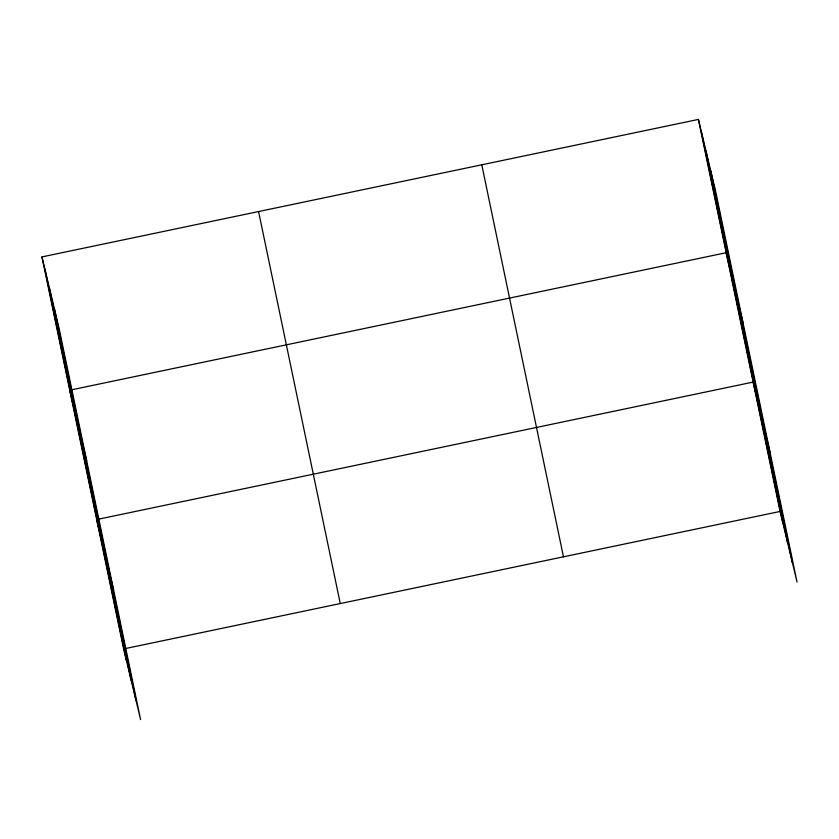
<?xml version="1.0" encoding="UTF-8"?>
<svg xmlns="http://www.w3.org/2000/svg" width="839" height="839" viewBox="0 0 839 839"><rect width="100%" height="100%" fill="white"/><g stroke="black" fill="none" stroke-linecap="round" stroke-linejoin="round"><path stroke-width="1.26" d="M41.95 256.912L58.908 327.556L140.595 719.568L123.637 648.925L41.95 256.912L698.405 119.432L715.363 190.075L797.05 582.088L780.092 511.444L698.405 119.432M123.637 648.925L780.092 511.444M743.134 323.361L726.175 252.717L69.721 390.198L86.679 460.842M770.097 452.724L753.128 382.081L96.684 519.561L113.643 590.205M710.717 170.726L792.404 562.749M705.935 150.8L787.622 542.823M701.289 131.461L782.976 523.473M481.775 164.801L563.462 556.813M258.58 211.543L340.267 603.556M54.262 308.207L135.96 700.229M49.48 288.28L131.167 680.303M44.834 268.941L126.532 660.954"/></g></svg>
